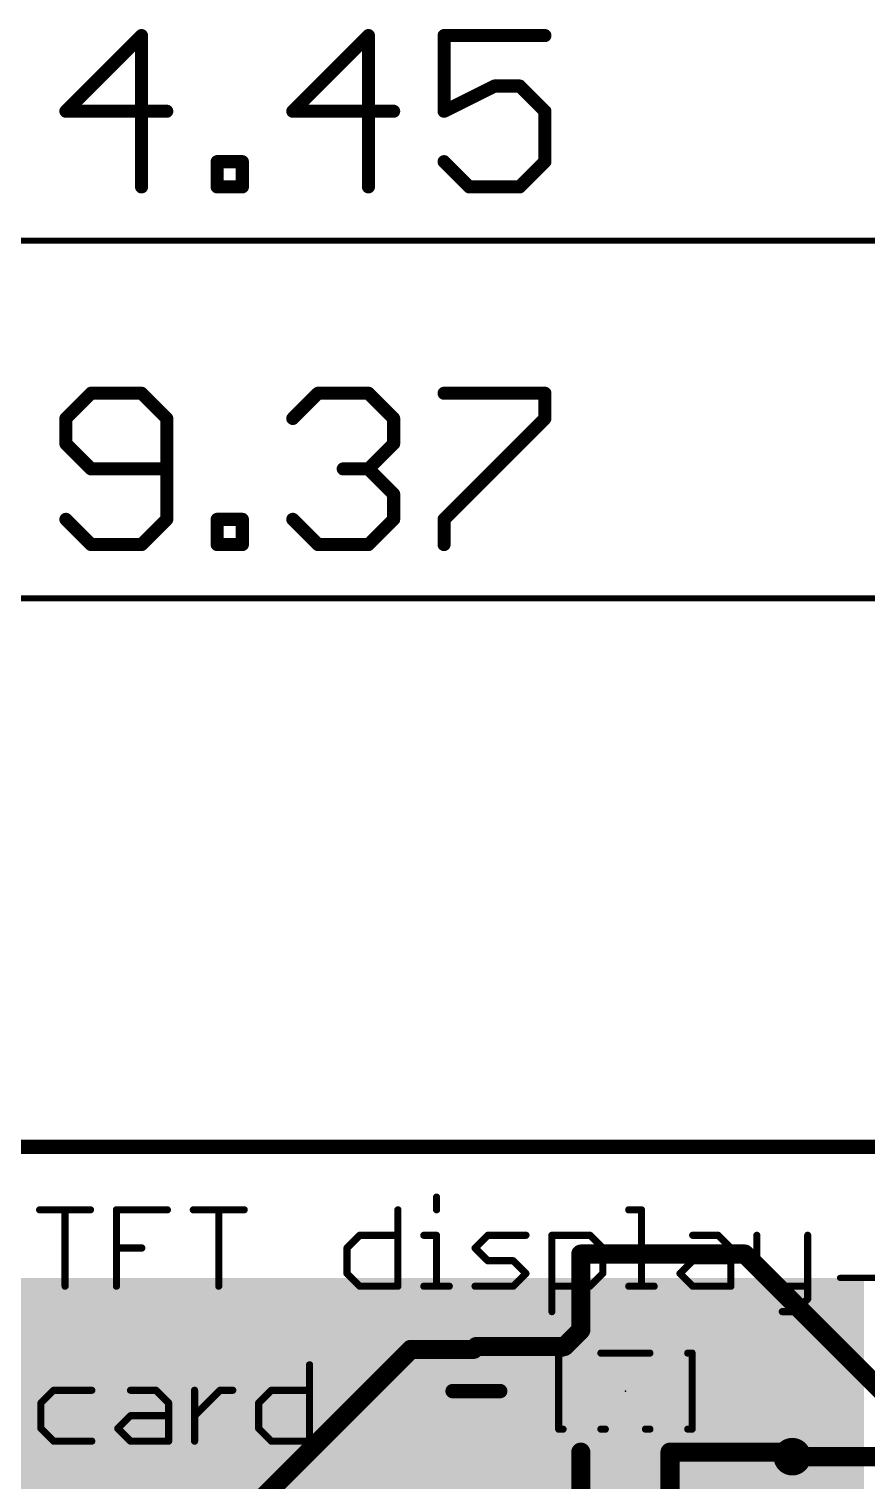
# Model space of a CAD drawing. Extents: x -21 to 66.3, y -17.3 to 56.8.
# Drawn here: x 18.54 to 36.39, y 25.9 to 56.83 of the extents above; entities that cross this region are included whole.
import ezdxf

# ---------------------------------------------------------------- set-up
doc = ezdxf.new("R2010")
doc.units = 0
for name, color, linetype in [('1', 12, 'CONTINUOUS'), ('16', 132, 'CONTINUOUS'), ('18', 110, 'CONTINUOUS'), ('20', 53, 'CONTINUOUS'), ('21', 40, 'CONTINUOUS'), ('23', 53, 'CONTINUOUS'), ('47', 253, 'CONTINUOUS'), ('52', 253, 'CONTINUOUS')]:
    doc.layers.add(name, color=color, linetype=linetype)

# ---------------------------------------------------------------- blocks, each defined once
blk = doc.blocks.new('RECT')
blk.add_solid([(-0.5, -0.5), (0.5, -0.5), (-0.5, 0.5), (0.5, 0.5)])
blk = doc.blocks.new('ROUNDV')
at = {"const_width": 0.5}
blk.add_lwpolyline([(0, -0.25, 1), (0, 0.25, 1), (0, -0.25)], format="xyb", dxfattribs=at)

msp = doc.modelspace()

# ---------------------------------------------------------------- linework, layer by layer
at = {"layer": '1'}
for points, const_width in [([(0, 33.02), (44.196, 33.02)], 0.3048), ([(30.292, 29.113), (30.292, 30.734)], 0.4064), ([(30.292, 30.734), (33.782, 30.734)], 0.4064), ([(33.782, 30.734), (37.846, 26.67)], 0.4064), ([(29.942, 28.763), (30.292, 29.113)], 0.4064), ([(22.225, 24.257), (26.67, 28.702)], 0.4064), ([(26.67, 28.702), (28.006, 28.702)], 0.4064), ([(28.006, 28.702), (28.067, 28.763)], 0.4064), ([(28.067, 28.763), (29.942, 28.763)], 0.4064), ([(30.292, 26.513), (30.292, 25.588)], 0.4064), ([(32.192, 25.588), (32.192, 26.513)], 0.4064), ([(34.701, 26.513), (32.192, 26.513)], 0.4064), ([(34.798, 26.416), (34.701, 26.513)], 0.4064)]:
    msp.add_lwpolyline(points, dxfattribs=dict(at, const_width=const_width))
at = {"layer": '1', "const_width": 0.2032}
for points in [[(30.3936, 30.734, 1), (30.1904, 30.734)], [(30.292, 30.8356, 1), (30.292, 30.6324)], [(33.8538, 30.8058, 1), (33.7102, 30.6622)], [(33.782, 30.6324, 1), (33.782, 30.8356)], [(30.1904, 29.113, 1), (30.3936, 29.113)], [(30.3638, 29.0412, 1), (30.2202, 29.1848)], [(26.67, 28.8036, 1), (26.67, 28.6004)], [(26.7418, 28.6302, 1), (26.5982, 28.7738)], [(27.9342, 28.7738, 1), (28.0778, 28.6302)], [(28.067, 28.8646, 1), (28.067, 28.6614)], [(28.1388, 28.6912, 1), (27.9952, 28.8348)], [(28.006, 28.6004, 1), (28.006, 28.8036)], [(29.8702, 28.8348, 1), (30.0138, 28.6912)], [(29.942, 28.6614, 1), (29.942, 28.8646)], [(30.3936, 26.513, 1), (30.1904, 26.513)], [(32.2936, 26.513, 1), (32.0904, 26.513)], [(32.192, 26.6146, 1), (32.192, 26.4114)], [(34.7728, 26.5848, 1), (34.6292, 26.4412)], [(34.701, 26.4114, 1), (34.701, 26.6146)], [(34.7262, 26.3442, 1), (34.8698, 26.4878)]]:
    msp.add_lwpolyline(points, format="xyb", dxfattribs=at)
at = {"layer": '16'}
for points, const_width in [([(0, 33.02), (43.942, 33.02)], 0.3048), ([(39.751, 26.416), (34.798, 26.416)], 0.4064)]:
    msp.add_lwpolyline(points, dxfattribs=dict(at, const_width=const_width))
at = {"layer": '16', "const_width": 0.2032}
msp.add_lwpolyline([(34.798, 26.5176, 1), (34.798, 26.3144)], format="xyb", dxfattribs=at)
at = {"layer": '20'}
msp.add_line((39.37, 33.02), (5.08, 33.02), dxfattribs=at)
at = {"layer": '21'}
for points, const_width in [([(27.2184, 31.9464), (27.2184, 31.6752)], 0.1524), ([(18.7614, 31.6752), (19.8461, 31.6752)], 0.1524), ([(19.3038, 30.0482), (19.3038, 31.6752)], 0.1524), ([(20.3986, 30.0482), (20.3986, 31.6752)], 0.1524), ([(20.3986, 31.6752), (21.4833, 31.6752)], 0.1524), ([(22.0358, 31.6752), (23.1204, 31.6752)], 0.1524), ([(22.5781, 30.0482), (22.5781, 31.6752)], 0.1524), ([(26.3947, 31.6752), (26.3947, 30.0482)], 0.1524), ([(31.313, 31.6752), (31.5841, 31.6752)], 0.1524), ([(31.5841, 31.6752), (31.5841, 30.0482)], 0.1524), ([(20.3986, 30.8617), (20.9409, 30.8617)], 0.1524), ([(25.3101, 30.8617), (25.5812, 31.1329)], 0.1524), ([(25.3101, 30.3194), (25.3101, 30.8617)], 0.1524), ([(25.5812, 31.1329), (26.3947, 31.1329)], 0.1524), ([(26.9472, 31.1329), (27.2184, 31.1329)], 0.1524), ([(27.2184, 31.1329), (27.2184, 30.0482)], 0.1524), ([(28.0387, 30.8617), (28.3098, 31.1329)], 0.1524), ([(28.3098, 30.5905), (28.0387, 30.8617)], 0.1524), ([(28.3098, 31.1329), (29.1233, 31.1329)], 0.1524), ([(29.6758, 29.5059), (29.6758, 31.1329)], 0.1524), ([(29.6758, 31.1329), (30.4893, 31.1329)], 0.1524), ([(30.4893, 31.1329), (30.7605, 30.8617)], 0.1524), ([(30.7605, 30.8617), (30.7605, 30.3194)], 0.1524), ([(32.6756, 31.1329), (33.2179, 31.1329)], 0.1524), ([(33.2179, 31.1329), (33.4891, 30.8617)], 0.1524), ([(33.4891, 30.8617), (33.4891, 30.0482)], 0.1524), ([(34.0416, 31.1329), (34.0416, 30.3194)], 0.1524), ([(35.1262, 31.1329), (35.1262, 29.777)], 0.1524), ([(28.8522, 30.5905), (28.3098, 30.5905)], 0.1524), ([(29.1233, 30.3194), (28.8522, 30.5905)], 0.1524), ([(32.4044, 30.3194), (32.6756, 30.5905)], 0.1524), ([(32.6756, 30.5905), (33.4891, 30.5905)], 0.1524), ([(25.5812, 30.0482), (25.3101, 30.3194)], 0.1524), ([(28.8522, 30.0482), (29.1233, 30.3194)], 0.1524), ([(30.7605, 30.3194), (30.4893, 30.0482)], 0.1524), ([(32.6756, 30.0482), (32.4044, 30.3194)], 0.1524), ([(34.0416, 30.3194), (34.3127, 30.0482)], 0.1524), ([(26.3947, 30.0482), (25.5812, 30.0482)], 0.1524), ([(26.9472, 30.0482), (27.4896, 30.0482)], 0.1524), ([(28.0387, 30.0482), (28.8522, 30.0482)], 0.1524), ([(30.4893, 30.0482), (29.6758, 30.0482)], 0.1524), ([(31.313, 30.0482), (31.8553, 30.0482)], 0.1524), ([(33.4891, 30.0482), (32.6756, 30.0482)], 0.1524), ([(34.3127, 30.0482), (35.1262, 30.0482)], 0.1524), ([(35.1262, 29.777), (34.8551, 29.5059)], 0.1524), ([(34.8551, 29.5059), (34.5839, 29.5059)], 0.1524), ([(29.82, 27.003), (29.82, 28.623)], 0.1524), ([(29.82, 28.623), (29.914, 28.623)], 0.1524), ([(30.72, 28.623), (31.764, 28.623)], 0.1524), ([(32.57, 28.623), (32.664, 28.623)], 0.1524), ([(32.664, 28.623), (32.664, 27.003)], 0.1524), ([(24.5124, 28.3732), (24.5124, 26.7462)], 0.1524), ([(19.0603, 27.8309), (18.7891, 27.5597)], 0.1524), ([(19.8738, 27.8309), (19.0603, 27.8309)], 0.1524), ([(20.6975, 27.8309), (21.2398, 27.8309)], 0.1524), ([(21.2398, 27.8309), (21.511, 27.5597)], 0.1524), ([(22.0634, 26.7462), (22.0634, 27.8309)], 0.1524), ([(22.0634, 27.2885), (22.6058, 27.8309)], 0.1524), ([(22.6058, 27.8309), (22.8769, 27.8309)], 0.1524), ([(23.4277, 27.5597), (23.6989, 27.8309)], 0.1524), ([(23.6989, 27.8309), (24.5124, 27.8309)], 0.1524), ([(28.575, 27.813), (27.559, 27.813)], 0.3048), ([(18.7891, 27.5597), (18.7891, 27.0174)], 0.1524), ([(21.511, 27.5597), (21.511, 26.7462)], 0.1524), ([(23.4277, 27.0174), (23.4277, 27.5597)], 0.1524), ([(20.4263, 27.0174), (20.6975, 27.2885)], 0.1524), ([(20.6975, 27.2885), (21.511, 27.2885)], 0.1524), ([(18.7891, 27.0174), (19.0603, 26.7462)], 0.1524), ([(20.6975, 26.7462), (20.4263, 27.0174)], 0.1524), ([(23.6989, 26.7462), (23.4277, 27.0174)], 0.1524), ([(29.914, 27.003), (29.82, 27.003)], 0.1524), ([(30.814, 27.003), (30.72, 27.003)], 0.1524), ([(31.764, 27.003), (31.67, 27.003)], 0.1524), ([(32.664, 27.003), (32.57, 27.003)], 0.1524), ([(19.0603, 26.7462), (19.8738, 26.7462)], 0.1524), ([(21.511, 26.7462), (20.6975, 26.7462)], 0.1524), ([(24.5124, 26.7462), (23.6989, 26.7462)], 0.1524)]:
    msp.add_lwpolyline(points, dxfattribs=dict(at, const_width=const_width))
for points, const_width in [([(27.2565, 31.9464, 1), (27.1803, 31.9464)], 0.0762), ([(18.7614, 31.7133, 1), (18.7614, 31.6371)], 0.0762), ([(19.3419, 31.6752, 1), (19.2657, 31.6752)], 0.0762), ([(19.8461, 31.6371, 1), (19.8461, 31.7133)], 0.0762), ([(20.4367, 31.6752, 1), (20.3605, 31.6752)], 0.0762), ([(20.3986, 31.7133, 1), (20.3986, 31.6371)], 0.0762), ([(21.4833, 31.6371, 1), (21.4833, 31.7133)], 0.0762), ([(22.0358, 31.7133, 1), (22.0358, 31.6371)], 0.0762), ([(22.6162, 31.6752, 1), (22.54, 31.6752)], 0.0762), ([(23.1204, 31.6371, 1), (23.1204, 31.7133)], 0.0762), ([(26.4328, 31.6752, 1), (26.3566, 31.6752)], 0.0762), ([(27.1803, 31.6752, 1), (27.2565, 31.6752)], 0.0762), ([(31.313, 31.7133, 1), (31.313, 31.6371)], 0.0762), ([(31.6222, 31.6752, 1), (31.546, 31.6752)], 0.0762), ([(31.5841, 31.6371, 1), (31.5841, 31.7133)], 0.0762), ([(20.3986, 30.8998, 1), (20.3986, 30.8236)], 0.0762), ([(20.9409, 30.8236, 1), (20.9409, 30.8998)], 0.0762), ([(25.3482, 30.8617, 1), (25.272, 30.8617)], 0.0762), ([(25.5812, 31.171, 1), (25.5812, 31.0948)], 0.0762), ([(25.6082, 31.1059, 1), (25.5543, 31.1598)], 0.0762), ([(26.3947, 31.0948, 1), (26.3947, 31.171)], 0.0762), ([(26.9472, 31.171, 1), (26.9472, 31.0948)], 0.0762), ([(27.2565, 31.1329, 1), (27.1803, 31.1329)], 0.0762), ([(27.2184, 31.0948, 1), (27.2184, 31.171)], 0.0762), ([(28.0656, 30.8886, 1), (28.0117, 30.8348)], 0.0762), ([(28.3098, 31.171, 1), (28.3098, 31.0948)], 0.0762), ([(28.3368, 31.1059, 1), (28.2829, 31.1598)], 0.0762), ([(29.1233, 31.0948, 1), (29.1233, 31.171)], 0.0762), ([(29.7139, 31.1329, 1), (29.6377, 31.1329)], 0.0762), ([(29.6758, 31.171, 1), (29.6758, 31.0948)], 0.0762), ([(30.5163, 31.1598, 1), (30.4624, 31.1059)], 0.0762), ([(30.4893, 31.0948, 1), (30.4893, 31.171)], 0.0762), ([(30.7986, 30.8617, 1), (30.7224, 30.8617)], 0.0762), ([(32.6756, 31.171, 1), (32.6756, 31.0948)], 0.0762), ([(33.2449, 31.1598, 1), (33.191, 31.1059)], 0.0762), ([(33.2179, 31.0948, 1), (33.2179, 31.171)], 0.0762), ([(33.5272, 30.8617, 1), (33.451, 30.8617)], 0.0762), ([(34.0797, 31.1329, 1), (34.0035, 31.1329)], 0.0762), ([(35.1643, 31.1329, 1), (35.0881, 31.1329)], 0.0762), ([(25.2831, 30.8886, 1), (25.337, 30.8348)], 0.0762), ([(28.0117, 30.8886, 1), (28.0656, 30.8348)], 0.0762), ([(28.3098, 30.6286, 1), (28.3098, 30.5524)], 0.0762), ([(28.2829, 30.5636, 1), (28.3368, 30.6175)], 0.0762), ([(28.8791, 30.6175, 1), (28.8252, 30.5636)], 0.0762), ([(28.8522, 30.5524, 1), (28.8522, 30.6286)], 0.0762), ([(30.7335, 30.8348, 1), (30.7874, 30.8886)], 0.0762), ([(32.6756, 30.6286, 1), (32.6756, 30.5524)], 0.0762), ([(32.7025, 30.5636, 1), (32.6486, 30.6175)], 0.0762), ([(33.4621, 30.8348, 1), (33.516, 30.8886)], 0.0762), ([(33.4891, 30.5524, 1), (33.4891, 30.6286)], 0.0762), ([(25.337, 30.3463, 1), (25.2831, 30.2924)], 0.0762), ([(25.272, 30.3194, 1), (25.3482, 30.3194)], 0.0762), ([(29.1503, 30.2924, 1), (29.0964, 30.3463)], 0.0762), ([(29.0964, 30.2924, 1), (29.1503, 30.3463)], 0.0762), ([(30.7224, 30.3194, 1), (30.7986, 30.3194)], 0.0762), ([(30.7874, 30.2924, 1), (30.7335, 30.3463)], 0.0762), ([(32.4314, 30.3463, 1), (32.3775, 30.2924)], 0.0762), ([(32.3775, 30.3463, 1), (32.4314, 30.2924)], 0.0762), ([(34.0685, 30.3463, 1), (34.0146, 30.2924)], 0.0762), ([(34.0035, 30.3194, 1), (34.0797, 30.3194)], 0.0762), ([(19.2657, 30.0482, 1), (19.3419, 30.0482)], 0.0762), ([(20.3605, 30.0482, 1), (20.4367, 30.0482)], 0.0762), ([(22.54, 30.0482, 1), (22.6162, 30.0482)], 0.0762), ([(25.5812, 30.0863, 1), (25.5812, 30.0101)], 0.0762), ([(25.5543, 30.0213, 1), (25.6082, 30.0751)], 0.0762), ([(26.3566, 30.0482, 1), (26.4328, 30.0482)], 0.0762), ([(26.3947, 30.0101, 1), (26.3947, 30.0863)], 0.0762), ([(26.9472, 30.0863, 1), (26.9472, 30.0101)], 0.0762), ([(27.1803, 30.0482, 1), (27.2565, 30.0482)], 0.0762), ([(27.4896, 30.0101, 1), (27.4896, 30.0863)], 0.0762), ([(28.0387, 30.0863, 1), (28.0387, 30.0101)], 0.0762), ([(28.8252, 30.0751, 1), (28.8791, 30.0213)], 0.0762), ([(28.8522, 30.0101, 1), (28.8522, 30.0863)], 0.0762), ([(29.6758, 30.0863, 1), (29.6758, 30.0101)], 0.0762), ([(30.4624, 30.0751, 1), (30.5163, 30.0213)], 0.0762), ([(30.4893, 30.0101, 1), (30.4893, 30.0863)], 0.0762), ([(31.313, 30.0863, 1), (31.313, 30.0101)], 0.0762), ([(31.546, 30.0482, 1), (31.6222, 30.0482)], 0.0762), ([(31.8553, 30.0101, 1), (31.8553, 30.0863)], 0.0762), ([(32.6756, 30.0863, 1), (32.6756, 30.0101)], 0.0762), ([(32.6486, 30.0213, 1), (32.7025, 30.0751)], 0.0762), ([(33.451, 30.0482, 1), (33.5272, 30.0482)], 0.0762), ([(33.4891, 30.0101, 1), (33.4891, 30.0863)], 0.0762), ([(34.3127, 30.0863, 1), (34.3127, 30.0101)], 0.0762), ([(34.2858, 30.0213, 1), (34.3397, 30.0751)], 0.0762), ([(35.1262, 30.0101, 1), (35.1262, 30.0863)], 0.0762), ([(35.0881, 29.777, 1), (35.1643, 29.777)], 0.0762), ([(35.1532, 29.7501, 1), (35.0993, 29.804)], 0.0762), ([(29.6377, 29.5059, 1), (29.7139, 29.5059)], 0.0762), ([(34.5839, 29.544, 1), (34.5839, 29.4678)], 0.0762), ([(34.8281, 29.5328, 1), (34.882, 29.4789)], 0.0762), ([(34.8551, 29.4678, 1), (34.8551, 29.544)], 0.0762), ([(29.8581, 28.623, 1), (29.7819, 28.623)], 0.0762), ([(29.82, 28.6611, 1), (29.82, 28.5849)], 0.0762), ([(29.914, 28.5849, 1), (29.914, 28.6611)], 0.0762), ([(30.72, 28.6611, 1), (30.72, 28.5849)], 0.0762), ([(31.764, 28.5849, 1), (31.764, 28.6611)], 0.0762), ([(32.57, 28.6611, 1), (32.57, 28.5849)], 0.0762), ([(32.7021, 28.623, 1), (32.6259, 28.623)], 0.0762), ([(32.664, 28.5849, 1), (32.664, 28.6611)], 0.0762), ([(24.5505, 28.3732, 1), (24.4743, 28.3732)], 0.0762), ([(19.0603, 27.869, 1), (19.0603, 27.7928)], 0.0762), ([(19.0872, 27.8039, 1), (19.0334, 27.8578)], 0.0762), ([(19.8738, 27.7928, 1), (19.8738, 27.869)], 0.0762), ([(20.6975, 27.869, 1), (20.6975, 27.7928)], 0.0762), ([(21.2667, 27.8578, 1), (21.2128, 27.8039)], 0.0762), ([(21.2398, 27.7928, 1), (21.2398, 27.869)], 0.0762), ([(22.1015, 27.8309, 1), (22.0253, 27.8309)], 0.0762), ([(22.6058, 27.869, 1), (22.6058, 27.7928)], 0.0762), ([(22.6327, 27.8039, 1), (22.5788, 27.8578)], 0.0762), ([(22.8769, 27.7928, 1), (22.8769, 27.869)], 0.0762), ([(23.6989, 27.869, 1), (23.6989, 27.7928)], 0.0762), ([(23.7259, 27.8039, 1), (23.672, 27.8578)], 0.0762), ([(24.5124, 27.7928, 1), (24.5124, 27.869)], 0.0762), ([(27.559, 27.8892, 1), (27.559, 27.7368)], 0.1524), ([(28.575, 27.7368, 1), (28.575, 27.8892)], 0.1524), ([(18.8272, 27.5597, 1), (18.751, 27.5597)], 0.0762), ([(18.7622, 27.5866, 1), (18.8161, 27.5328)], 0.0762), ([(21.5491, 27.5597, 1), (21.4729, 27.5597)], 0.0762), ([(21.484, 27.5328, 1), (21.5379, 27.5866)], 0.0762), ([(23.4658, 27.5597, 1), (23.3896, 27.5597)], 0.0762), ([(23.4008, 27.5866, 1), (23.4547, 27.5328)], 0.0762), ([(20.6975, 27.3266, 1), (20.6975, 27.2504)], 0.0762), ([(20.7244, 27.2616, 1), (20.6705, 27.3155)], 0.0762), ([(21.511, 27.2504, 1), (21.511, 27.3266)], 0.0762), ([(22.0365, 27.3155, 1), (22.0904, 27.2616)], 0.0762), ([(18.8161, 27.0443, 1), (18.7622, 26.9904)], 0.0762), ([(18.751, 27.0174, 1), (18.8272, 27.0174)], 0.0762), ([(20.4532, 27.0443, 1), (20.3994, 26.9904)], 0.0762), ([(20.3994, 27.0443, 1), (20.4532, 26.9904)], 0.0762), ([(23.4547, 27.0443, 1), (23.4008, 26.9904)], 0.0762), ([(23.3896, 27.0174, 1), (23.4658, 27.0174)], 0.0762), ([(29.82, 27.0411, 1), (29.82, 26.9649)], 0.0762), ([(29.7819, 27.003, 1), (29.8581, 27.003)], 0.0762), ([(29.914, 26.9649, 1), (29.914, 27.0411)], 0.0762), ([(30.72, 27.0411, 1), (30.72, 26.9649)], 0.0762), ([(30.814, 26.9649, 1), (30.814, 27.0411)], 0.0762), ([(31.67, 27.0411, 1), (31.67, 26.9649)], 0.0762), ([(31.764, 26.9649, 1), (31.764, 27.0411)], 0.0762), ([(32.57, 27.0411, 1), (32.57, 26.9649)], 0.0762), ([(32.6259, 27.003, 1), (32.7021, 27.003)], 0.0762), ([(32.664, 26.9649, 1), (32.664, 27.0411)], 0.0762), ([(19.0603, 26.7843, 1), (19.0603, 26.7081)], 0.0762), ([(19.0334, 26.7193, 1), (19.0872, 26.7731)], 0.0762), ([(19.8738, 26.7081, 1), (19.8738, 26.7843)], 0.0762), ([(20.6975, 26.7843, 1), (20.6975, 26.7081)], 0.0762), ([(20.6705, 26.7193, 1), (20.7244, 26.7731)], 0.0762), ([(21.4729, 26.7462, 1), (21.5491, 26.7462)], 0.0762), ([(21.511, 26.7081, 1), (21.511, 26.7843)], 0.0762), ([(22.0253, 26.7462, 1), (22.1015, 26.7462)], 0.0762), ([(23.6989, 26.7843, 1), (23.6989, 26.7081)], 0.0762), ([(23.672, 26.7193, 1), (23.7259, 26.7731)], 0.0762), ([(24.4743, 26.7462, 1), (24.5505, 26.7462)], 0.0762), ([(24.5124, 26.7081, 1), (24.5124, 26.7843)], 0.0762)]:
    msp.add_lwpolyline(points, format="xyb", dxfattribs=dict(at, const_width=const_width))
at = {"layer": '23'}
for p in [(28.067, 27.813), (31.242, 27.813)]:
    msp.add_point(p, dxfattribs=at)
at = {"layer": '47'}
for points, const_width in [([(20.9332, 56.6921), (19.3215, 55.0804)], 0.2794), ([(20.9332, 53.4687), (20.9332, 56.6921)], 0.2794), ([(25.7673, 56.6921), (24.1556, 55.0804)], 0.2794), ([(25.7673, 53.4687), (25.7673, 56.6921)], 0.2794), ([(29.5273, 56.6921), (27.3784, 56.6921)], 0.2794), ([(27.3784, 56.6921), (27.3784, 55.0804)], 0.2794), ([(27.3784, 55.0804), (28.4528, 55.6176)], 0.2794), ([(28.4528, 55.6176), (28.99, 55.6176)], 0.2794), ([(28.99, 55.6176), (29.5273, 55.0804)], 0.2794), ([(19.3215, 55.0804), (21.4704, 55.0804)], 0.2794), ([(24.1556, 55.0804), (26.3045, 55.0804)], 0.2794), ([(29.5273, 55.0804), (29.5273, 54.0059)], 0.2794), ([(22.5442, 53.4687), (22.5442, 54.0059)], 0.2794), ([(22.5442, 54.0059), (23.0815, 54.0059)], 0.2794), ([(23.0815, 54.0059), (23.0815, 53.4687)], 0.2794), ([(27.9156, 53.4687), (27.3784, 54.0059)], 0.2794), ([(29.5273, 54.0059), (28.99, 53.4687)], 0.2794), ([(23.0815, 53.4687), (22.5442, 53.4687)], 0.2794), ([(28.99, 53.4687), (27.9156, 53.4687)], 0.2794), ([(0.065, 52.324), (44.385, 52.324)], 0.13), ([(19.8587, 49.0721), (19.3215, 48.5348)], 0.2794), ([(20.9332, 49.0721), (19.8587, 49.0721)], 0.2794), ([(21.4704, 48.5348), (20.9332, 49.0721)], 0.2794), ([(24.1556, 48.5348), (24.6928, 49.0721)], 0.2794), ([(24.6928, 49.0721), (25.7673, 49.0721)], 0.2794), ([(25.7673, 49.0721), (26.3045, 48.5348)], 0.2794), ([(27.3784, 49.0721), (29.5273, 49.0721)], 0.2794), ([(29.5273, 49.0721), (29.5273, 48.5348)], 0.2794), ([(19.3215, 48.5348), (19.3215, 47.9976)], 0.2794), ([(21.4704, 46.3859), (21.4704, 48.5348)], 0.2794), ([(26.3045, 48.5348), (26.3045, 47.9976)], 0.2794), ([(29.5273, 48.5348), (27.3784, 46.3859)], 0.2794), ([(19.3215, 47.9976), (19.8587, 47.4604)], 0.2794), ([(26.3045, 47.9976), (25.7673, 47.4604)], 0.2794), ([(19.8587, 47.4604), (21.4704, 47.4604)], 0.2794), ([(25.7673, 47.4604), (25.2301, 47.4604)], 0.2794), ([(25.7673, 47.4604), (26.3045, 46.9231)], 0.2794), ([(26.3045, 46.9231), (26.3045, 46.3859)], 0.2794), ([(19.3215, 46.3859), (19.8587, 45.8487)], 0.2794), ([(20.9332, 45.8487), (21.4704, 46.3859)], 0.2794), ([(22.5442, 45.8487), (22.5442, 46.3859)], 0.2794), ([(22.5442, 46.3859), (23.0815, 46.3859)], 0.2794), ([(23.0815, 46.3859), (23.0815, 45.8487)], 0.2794), ([(24.6928, 45.8487), (24.1556, 46.3859)], 0.2794), ([(26.3045, 46.3859), (25.7673, 45.8487)], 0.2794), ([(27.3784, 46.3859), (27.3784, 45.8487)], 0.2794), ([(19.8587, 45.8487), (20.9332, 45.8487)], 0.2794), ([(23.0815, 45.8487), (22.5442, 45.8487)], 0.2794), ([(25.7673, 45.8487), (24.6928, 45.8487)], 0.2794), ([(2.605, 44.704), (41.845, 44.704)], 0.13), ([(36.322, 33.02), (59.608, 33.02)], 0.13), ([(35.814, 30.226), (59.608, 30.226)], 0.13)]:
    msp.add_lwpolyline(points, dxfattribs=dict(at, const_width=const_width))
for points, const_width in [([(21.003, 56.6921, 1), (20.8633, 56.6921)], 0.1397), ([(20.9826, 56.6427, 1), (20.8838, 56.7414)], 0.1397), ([(25.8371, 56.6921, 1), (25.6974, 56.6921)], 0.1397), ([(25.8167, 56.6427, 1), (25.7179, 56.7414)], 0.1397), ([(27.4482, 56.6921, 1), (27.3085, 56.6921)], 0.1397), ([(27.3784, 56.7619, 1), (27.3784, 56.6222)], 0.1397), ([(29.5273, 56.6222, 1), (29.5273, 56.7619)], 0.1397), ([(28.4528, 55.6875, 1), (28.4528, 55.5478)], 0.1397), ([(28.4841, 55.5551, 1), (28.4216, 55.6801)], 0.1397), ([(29.0394, 55.667, 1), (28.9407, 55.5682)], 0.1397), ([(28.99, 55.5478, 1), (28.99, 55.6875)], 0.1397), ([(19.3215, 55.1502, 1), (19.3215, 55.0105)], 0.1397), ([(19.2721, 55.1298, 1), (19.3709, 55.031)], 0.1397), ([(21.4704, 55.0105, 1), (21.4704, 55.1502)], 0.1397), ([(24.1556, 55.1502, 1), (24.1556, 55.0105)], 0.1397), ([(24.1062, 55.1298, 1), (24.205, 55.031)], 0.1397), ([(26.3045, 55.0105, 1), (26.3045, 55.1502)], 0.1397), ([(27.3471, 55.1429, 1), (27.4096, 55.0179)], 0.1397), ([(27.3085, 55.0804, 1), (27.4482, 55.0804)], 0.1397), ([(29.5971, 55.0804, 1), (29.4574, 55.0804)], 0.1397), ([(29.4779, 55.031, 1), (29.5767, 55.1298)], 0.1397), ([(22.5442, 54.0758, 1), (22.5442, 53.9361)], 0.1397), ([(22.6141, 54.0059, 1), (22.4744, 54.0059)], 0.1397), ([(23.1513, 54.0059, 1), (23.0116, 54.0059)], 0.1397), ([(23.0815, 53.9361, 1), (23.0815, 54.0758)], 0.1397), ([(27.4278, 54.0553, 1), (27.329, 53.9565)], 0.1397), ([(29.5767, 53.9565, 1), (29.4779, 54.0553)], 0.1397), ([(29.4574, 54.0059, 1), (29.5971, 54.0059)], 0.1397), ([(20.8633, 53.4687, 1), (21.003, 53.4687)], 0.1397), ([(22.5442, 53.5386, 1), (22.5442, 53.3989)], 0.1397), ([(22.4744, 53.4687, 1), (22.6141, 53.4687)], 0.1397), ([(23.0116, 53.4687, 1), (23.1513, 53.4687)], 0.1397), ([(23.0815, 53.3989, 1), (23.0815, 53.5386)], 0.1397), ([(25.6974, 53.4687, 1), (25.8371, 53.4687)], 0.1397), ([(27.9156, 53.5386, 1), (27.9156, 53.3989)], 0.1397), ([(27.8662, 53.4193, 1), (27.965, 53.5181)], 0.1397), ([(28.9407, 53.5181, 1), (29.0394, 53.4193)], 0.1397), ([(28.99, 53.3989, 1), (28.99, 53.5386)], 0.1397), ([(19.8587, 49.1419, 1), (19.8587, 49.0022)], 0.1397), ([(19.9081, 49.0227, 1), (19.8093, 49.1214)], 0.1397), ([(20.9826, 49.1214, 1), (20.8838, 49.0227)], 0.1397), ([(20.9332, 49.0022, 1), (20.9332, 49.1419)], 0.1397), ([(24.6928, 49.1419, 1), (24.6928, 49.0022)], 0.1397), ([(24.7422, 49.0227, 1), (24.6435, 49.1214)], 0.1397), ([(25.8167, 49.1214, 1), (25.7179, 49.0227)], 0.1397), ([(25.7673, 49.0022, 1), (25.7673, 49.1419)], 0.1397), ([(27.3784, 49.1419, 1), (27.3784, 49.0022)], 0.1397), ([(29.5971, 49.0721, 1), (29.4574, 49.0721)], 0.1397), ([(29.5273, 49.0022, 1), (29.5273, 49.1419)], 0.1397), ([(19.3913, 48.5348, 1), (19.2516, 48.5348)], 0.1397), ([(19.2721, 48.5842, 1), (19.3709, 48.4854)], 0.1397), ([(21.5402, 48.5348, 1), (21.4005, 48.5348)], 0.1397), ([(21.421, 48.4854, 1), (21.5198, 48.5842)], 0.1397), ([(24.1062, 48.5842, 1), (24.205, 48.4854)], 0.1397), ([(26.3744, 48.5348, 1), (26.2347, 48.5348)], 0.1397), ([(26.2551, 48.4854, 1), (26.3539, 48.5842)], 0.1397), ([(29.4574, 48.5348, 1), (29.5971, 48.5348)], 0.1397), ([(29.5767, 48.4854, 1), (29.4779, 48.5842)], 0.1397), ([(19.2516, 47.9976, 1), (19.3913, 47.9976)], 0.1397), ([(19.3709, 48.047, 1), (19.2721, 47.9482)], 0.1397), ([(26.2347, 47.9976, 1), (26.3744, 47.9976)], 0.1397), ([(26.3539, 47.9482, 1), (26.2551, 48.047)], 0.1397), ([(19.8587, 47.5302, 1), (19.8587, 47.3905)], 0.1397), ([(19.8093, 47.411, 1), (19.9081, 47.5098)], 0.1397), ([(21.4704, 47.3905, 1), (21.4704, 47.5302)], 0.1397), ([(25.2301, 47.5302, 1), (25.2301, 47.3905)], 0.1397), ([(25.8167, 47.5098, 1), (25.7179, 47.411)], 0.1397), ([(25.7179, 47.5098, 1), (25.8167, 47.411)], 0.1397), ([(25.7673, 47.3905, 1), (25.7673, 47.5302)], 0.1397), ([(26.3744, 46.9231, 1), (26.2347, 46.9231)], 0.1397), ([(26.2551, 46.8738, 1), (26.3539, 46.9725)], 0.1397), ([(19.3709, 46.4353, 1), (19.2721, 46.3365)], 0.1397), ([(21.4005, 46.3859, 1), (21.5402, 46.3859)], 0.1397), ([(21.5198, 46.3365, 1), (21.421, 46.4353)], 0.1397), ([(22.5442, 46.4558, 1), (22.5442, 46.3161)], 0.1397), ([(22.6141, 46.3859, 1), (22.4744, 46.3859)], 0.1397), ([(23.1513, 46.3859, 1), (23.0116, 46.3859)], 0.1397), ([(23.0815, 46.3161, 1), (23.0815, 46.4558)], 0.1397), ([(24.205, 46.4353, 1), (24.1062, 46.3365)], 0.1397), ([(26.2347, 46.3859, 1), (26.3744, 46.3859)], 0.1397), ([(26.3539, 46.3365, 1), (26.2551, 46.4353)], 0.1397), ([(27.4482, 46.3859, 1), (27.3085, 46.3859)], 0.1397), ([(27.329, 46.4353, 1), (27.4278, 46.3365)], 0.1397), ([(19.8587, 45.9186, 1), (19.8587, 45.7788)], 0.1397), ([(19.8093, 45.7993, 1), (19.9081, 45.8981)], 0.1397), ([(20.8838, 45.8981, 1), (20.9826, 45.7993)], 0.1397), ([(20.9332, 45.7788, 1), (20.9332, 45.9186)], 0.1397), ([(22.5442, 45.9186, 1), (22.5442, 45.7788)], 0.1397), ([(22.4744, 45.8487, 1), (22.6141, 45.8487)], 0.1397), ([(23.0116, 45.8487, 1), (23.1513, 45.8487)], 0.1397), ([(23.0815, 45.7788, 1), (23.0815, 45.9186)], 0.1397), ([(24.6928, 45.9186, 1), (24.6928, 45.7788)], 0.1397), ([(24.6435, 45.7993, 1), (24.7422, 45.8981)], 0.1397), ([(25.7179, 45.8981, 1), (25.8167, 45.7993)], 0.1397), ([(25.7673, 45.7788, 1), (25.7673, 45.9186)], 0.1397), ([(27.3085, 45.8487, 1), (27.4482, 45.8487)], 0.1397), ([(36.322, 33.0525, 1), (36.322, 32.9875)], 0.065), ([(35.814, 30.2585, 1), (35.814, 30.1935)], 0.065)]:
    msp.add_lwpolyline(points, format="xyb", dxfattribs=dict(at, const_width=const_width))

# ---------------------------------------------------------------- block references
at = {"layer": '1', "xscale": 0.55, "yscale": 1.2}
for p in [(30.292, 29.113), (32.192, 29.113), (30.292, 26.513), (31.242, 26.513), (32.192, 26.513)]:
    msp.add_blockref('RECT', p, dxfattribs=at)
at = {"layer": '1', "xscale": 1.3, "yscale": 1.5, "rotation": 270}
for p in [(28.067, 28.763), (28.067, 26.863)]:
    msp.add_blockref('RECT', p, dxfattribs=at)
at = {"layer": '18', "xscale": 0.8001, "yscale": 0.8001}
msp.add_blockref('ROUNDV', (34.798, 26.416), dxfattribs=at)
msp.add_blockref('ROUNDV', (34.798, 26.416), dxfattribs=at)
at = {"layer": '52', "xscale": 27.432, "yscale": 28.702, "rotation": 90}
msp.add_blockref('RECT', (21.971, 16.51), dxfattribs=at)

doc.saveas('drawing.dxf')
